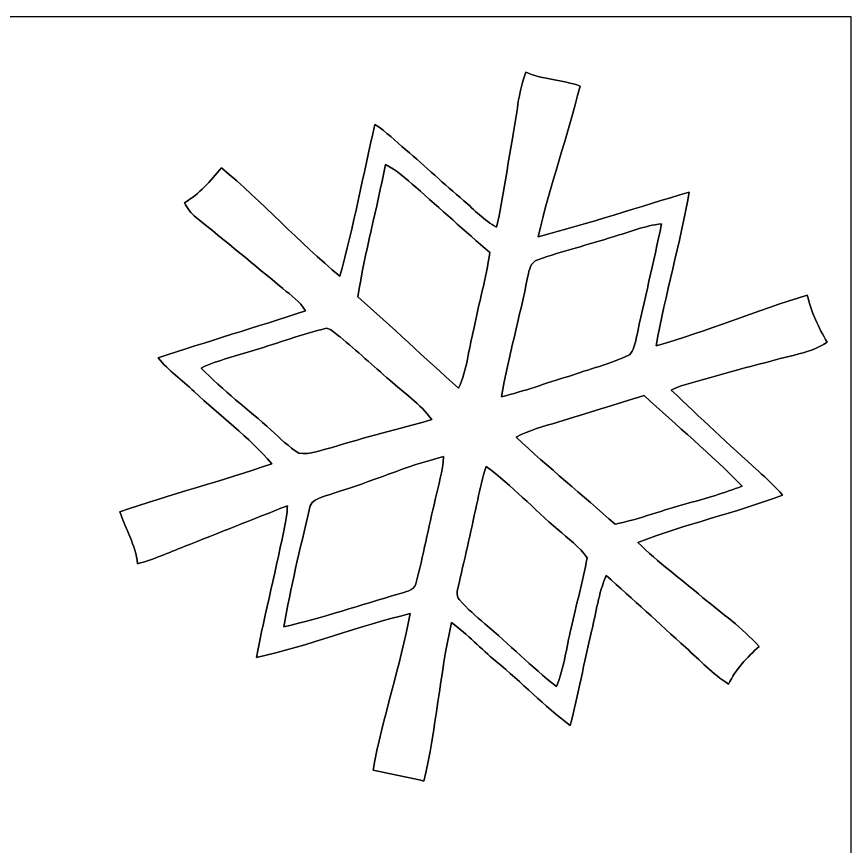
# Model space of a CAD drawing. Header units: centimetres. Extents: x -16.8 to 16.8, y -16.7 to 16.7.
# Drawn here: x 0 to 16.77, y 0 to 16.67 of the extents above; entities that cross this region are included whole.
import ezdxf

# ---------------------------------------------------------------- set-up
doc = ezdxf.new("R2010")
doc.units = ezdxf.units.CM
doc.header["$MEASUREMENT"] = 0
doc.layers.add('Layer 1', color=7, linetype='Continuous')

msp = doc.modelspace()

# ---------------------------------------------------------------- linework, layer by layer
at = {"layer": 'Layer 1', "color": 7}
for points, knots in [([(-16.77458, 16.66875), (-16.77458, 16.66875), (16.77458, 16.66875), (16.77458, 16.66875), (16.77458, 16.66875), (16.77458, 16.66875), (16.77458, -16.66875), (16.77458, -16.66875), (16.77458, -16.66875), (16.77458, -16.66875), (-16.77458, -16.66875), (-16.77458, -16.66875), (-16.77458, -16.66875), (-16.77458, -16.66875), (-16.77458, 16.66875), (-16.77458, 16.66875), (-16.77458, 16.66875), (-16.77458, 16.66875), (-16.77458, 16.66875), (-16.77458, 16.66875)], [0, 0, 0, 0, 0.16666667, 0.16666667, 0.16666667, 0.16666667, 0.33333333, 0.33333333, 0.33333333, 0.33333333, 0.5, 0.5, 0.5, 0.5, 0.66666667, 0.66666667, 0.66666667, 0.66666667, 1, 1, 1, 1]), ([(10.23585, 15.5515), (10.07357, 15.14157), (10.05734, 14.69355), (9.97303, 14.26492), (9.97303, 14.26492), (9.85661, 13.65744), (9.7857, 13.04149), (9.64565, 12.43859), (9.64565, 12.43859), (9.39377, 12.57335), (9.20044, 12.78819), (8.9849, 12.97093), (8.9849, 12.97093), (8.59049, 13.30501), (8.21408, 13.6592), (7.82038, 13.99399), (7.82038, 13.99399), (7.61436, 14.16544), (7.42703, 14.36088), (7.19878, 14.50411), (7.19878, 14.50411), (6.96807, 13.48669), (6.76628, 12.46152), (6.49711, 11.45364), (6.49711, 11.45364), (5.66455, 12.13556), (4.94947, 12.95118), (4.11304, 13.62957), (4.11304, 13.62957), (3.89431, 13.36781), (3.67206, 13.10675), (3.37291, 12.93072), (3.37291, 12.93072), (3.42547, 12.81536), (3.50555, 12.71446), (3.60468, 12.63579), (3.60468, 12.63579), (4.19206, 12.16589), (4.76885, 11.68329), (5.35199, 11.2081), (5.35199, 11.2081), (5.50968, 11.0684), (5.69489, 10.94811), (5.80355, 10.76219), (5.80355, 10.76219), (4.82071, 10.4327), (3.82552, 10.1413), (2.84304, 9.81216), (2.84304, 9.81216), (3.05294, 9.55746), (3.32775, 9.36766), (3.56411, 9.13871), (3.56411, 9.13871), (4.08623, 8.65681), (4.65878, 8.22325), (5.12798, 7.68773), (5.12798, 7.68773), (4.11974, 7.33531), (3.08292, 7.07249), (2.07504, 6.71971), (2.07504, 6.71971), (2.19251, 6.37117), (2.38972, 6.05155), (2.42958, 5.67796), (2.42958, 5.67796), (2.75202, 5.76016), (3.05435, 5.90268), (3.36444, 6.02156), (3.36444, 6.02156), (4.05659, 6.29426), (4.74804, 6.57013), (5.44054, 6.84212), (5.44054, 6.84212), (5.43772, 6.73065), (5.42502, 6.62023), (5.40244, 6.51087), (5.40244, 6.51087), (5.22499, 5.60246), (4.99392, 4.705), (4.81789, 3.79624), (4.81789, 3.79624), (5.86634, 4.02167), (6.86647, 4.4263), (7.90857, 4.67572), (7.90857, 4.67572), (7.71031, 3.61456), (7.35506, 2.58904), (7.16139, 1.52682), (7.16139, 1.52682), (7.50217, 1.4538), (7.84648, 1.39947), (8.18409, 1.31163), (8.18409, 1.31163), (8.43527, 2.35973), (8.49947, 3.44452), (8.73936, 4.49439), (8.73936, 4.49439), (9.06004, 4.25909), (9.33238, 3.96522), (9.64001, 3.71369), (9.64001, 3.71369), (10.1473, 3.29847), (10.59991, 2.81869), (11.12661, 2.42746), (11.12661, 2.42746), (11.28959, 3.054), (11.40107, 3.69217), (11.55241, 4.32153), (11.55241, 4.32153), (11.64766, 4.69477), (11.69247, 5.08388), (11.84734, 5.43948), (11.84734, 5.43948), (12.38991, 4.96782), (12.91378, 4.47499), (13.44718, 3.99239), (13.44718, 3.99239), (13.72941, 3.74191), (13.9894, 3.46181), (14.30867, 3.25649), (14.30867, 3.25649), (14.44766, 3.56094), (14.6812, 3.79307), (14.92144, 4.01638), (14.92144, 4.01638), (14.58454, 4.38997), (14.17002, 4.6803), (13.78585, 5.00168), (13.78585, 5.00168), (13.35052, 5.36646), (12.89332, 5.70653), (12.48551, 6.10235), (12.48551, 6.10235), (13.43448, 6.47912), (14.43919, 6.69008), (15.39169, 7.05626), (15.39169, 7.05626), (15.24811, 7.23265), (15.07419, 7.38082), (14.91015, 7.53674), (14.91015, 7.53674), (14.31466, 8.06803), (13.73505, 8.6166), (13.15649, 9.16622), (13.15649, 9.16622), (13.2207, 9.19833), (13.28561, 9.23008), (13.35476, 9.25266), (13.35476, 9.25266), (14.11041, 9.47349), (14.87064, 9.6774), (15.6337, 9.87107), (15.6337, 9.87107), (15.86442, 9.9247), (16.09231, 9.99666), (16.29234, 10.12684), (16.29234, 10.12684), (16.11136, 10.42247), (15.96919, 10.73856), (15.88841, 11.07652), (15.88841, 11.07652), (14.86817, 10.75972), (13.87616, 10.35297), (12.85028, 10.05522), (12.85028, 10.05522), (13.03655, 11.09274), (13.335, 12.10733), (13.51597, 13.14521), (13.51597, 13.14521), (12.50527, 12.84499), (11.50338, 12.51232), (10.48244, 12.24844), (10.48244, 12.24844), (10.71069, 13.2715), (11.07687, 14.25787), (11.3217, 15.27598), (11.3217, 15.27598), (10.96857, 15.39875), (10.58404, 15.40369), (10.23585, 15.5515), (10.23585, 15.5515), (10.23585, 15.5515), (10.23585, 15.5515), (10.23585, 15.5515)], [0, 0, 0, 0, 0.0212766, 0.0212766, 0.0212766, 0.0212766, 0.04255319, 0.04255319, 0.04255319, 0.04255319, 0.06382979, 0.06382979, 0.06382979, 0.06382979, 0.08510638, 0.08510638, 0.08510638, 0.08510638, 0.10638298, 0.10638298, 0.10638298, 0.10638298, 0.12765957, 0.12765957, 0.12765957, 0.12765957, 0.14893617, 0.14893617, 0.14893617, 0.14893617, 0.17021277, 0.17021277, 0.17021277, 0.17021277, 0.19148936, 0.19148936, 0.19148936, 0.19148936, 0.21276596, 0.21276596, 0.21276596, 0.21276596, 0.23404255, 0.23404255, 0.23404255, 0.23404255, 0.25531915, 0.25531915, 0.25531915, 0.25531915, 0.27659574, 0.27659574, 0.27659574, 0.27659574, 0.29787234, 0.29787234, 0.29787234, 0.29787234, 0.31914894, 0.31914894, 0.31914894, 0.31914894, 0.34042553, 0.34042553, 0.34042553, 0.34042553, 0.36170213, 0.36170213, 0.36170213, 0.36170213, 0.38297872, 0.38297872, 0.38297872, 0.38297872, 0.40425532, 0.40425532, 0.40425532, 0.40425532, 0.42553191, 0.42553191, 0.42553191, 0.42553191, 0.44680851, 0.44680851, 0.44680851, 0.44680851, 0.46808511, 0.46808511, 0.46808511, 0.46808511, 0.4893617, 0.4893617, 0.4893617, 0.4893617, 0.5106383, 0.5106383, 0.5106383, 0.5106383, 0.53191489, 0.53191489, 0.53191489, 0.53191489, 0.55319149, 0.55319149, 0.55319149, 0.55319149, 0.57446809, 0.57446809, 0.57446809, 0.57446809, 0.59574468, 0.59574468, 0.59574468, 0.59574468, 0.61702128, 0.61702128, 0.61702128, 0.61702128, 0.63829787, 0.63829787, 0.63829787, 0.63829787, 0.65957447, 0.65957447, 0.65957447, 0.65957447, 0.68085106, 0.68085106, 0.68085106, 0.68085106, 0.70212766, 0.70212766, 0.70212766, 0.70212766, 0.72340426, 0.72340426, 0.72340426, 0.72340426, 0.74468085, 0.74468085, 0.74468085, 0.74468085, 0.76595745, 0.76595745, 0.76595745, 0.76595745, 0.78723404, 0.78723404, 0.78723404, 0.78723404, 0.80851064, 0.80851064, 0.80851064, 0.80851064, 0.82978723, 0.82978723, 0.82978723, 0.82978723, 0.85106383, 0.85106383, 0.85106383, 0.85106383, 0.87234043, 0.87234043, 0.87234043, 0.87234043, 0.89361702, 0.89361702, 0.89361702, 0.89361702, 0.91489362, 0.91489362, 0.91489362, 0.91489362, 0.93617021, 0.93617021, 0.93617021, 0.93617021, 0.95744681, 0.95744681, 0.95744681, 0.95744681, 1, 1, 1, 1]), ([(7.40939, 13.69942), (7.64081, 13.589), (7.82849, 13.40838), (8.0204, 13.24187), (8.0204, 13.24187), (8.51852, 12.80724), (9.00642, 12.36098), (9.50983, 11.932), (9.50983, 11.932), (9.43716, 11.41201), (9.28546, 10.90789), (9.18845, 10.39248), (9.18845, 10.39248), (9.08226, 9.99772), (9.05475, 9.57651), (8.88259, 9.20221), (8.88259, 9.20221), (8.20173, 9.80722), (7.54486, 10.44011), (6.85765, 11.03842), (6.85765, 11.03842), (6.99311, 11.93447), (7.24323, 12.80866), (7.40939, 13.69942)], [0, 0, 0, 0, 0.14285714, 0.14285714, 0.14285714, 0.14285714, 0.28571429, 0.28571429, 0.28571429, 0.28571429, 0.42857143, 0.42857143, 0.42857143, 0.42857143, 0.57142857, 0.57142857, 0.57142857, 0.57142857, 0.71428571, 0.71428571, 0.71428571, 0.71428571, 1, 1, 1, 1]), ([(11.98739, 12.24668), (12.30912, 12.33946), (12.62309, 12.47316), (12.96, 12.50456), (12.96, 12.50456), (12.80407, 11.73339), (12.61322, 10.96962), (12.45164, 10.19986), (12.45164, 10.19986), (12.42131, 10.08768), (12.4019, 9.95997), (12.31688, 9.87425), (12.31688, 9.87425), (11.92495, 9.68834), (11.49985, 9.58744), (11.09239, 9.44174), (11.09239, 9.44174), (10.64119, 9.30734), (10.19916, 9.14329), (9.74161, 9.03111), (9.74161, 9.03111), (9.89048, 9.84462), (10.11167, 10.64295), (10.27324, 11.45399), (10.27324, 11.45399), (10.30252, 11.57993), (10.32757, 11.74186), (10.4715, 11.78595), (10.4715, 11.78595), (10.96998, 11.95917), (11.48468, 12.08405), (11.98739, 12.24668)], [0, 0, 0, 0, 0.11111111, 0.11111111, 0.11111111, 0.11111111, 0.22222222, 0.22222222, 0.22222222, 0.22222222, 0.33333333, 0.33333333, 0.33333333, 0.33333333, 0.44444444, 0.44444444, 0.44444444, 0.44444444, 0.55555556, 0.55555556, 0.55555556, 0.55555556, 0.66666667, 0.66666667, 0.66666667, 0.66666667, 0.77777778, 0.77777778, 0.77777778, 0.77777778, 1, 1, 1, 1]), ([(4.77802, 9.9695), (5.26239, 10.11061), (5.73405, 10.29547), (6.22617, 10.40836), (6.22617, 10.40836), (6.33342, 10.39954), (6.40609, 10.28594), (6.49852, 10.23796), (6.49852, 10.23796), (6.83577, 9.95292), (7.16386, 9.65729), (7.49653, 9.3666), (7.49653, 9.3666), (7.78827, 9.11296), (8.11177, 8.88753), (8.3439, 8.57285), (8.3439, 8.57285), (7.6775, 8.38588), (7.00476, 8.22184), (6.34365, 8.01546), (6.34365, 8.01546), (6.12528, 7.96149), (5.90056, 7.86659), (5.67196, 7.89622), (5.67196, 7.89622), (5.46629, 8.02569), (5.29519, 8.19926), (5.11598, 8.36083), (5.11598, 8.36083), (4.64961, 8.78099), (4.14408, 9.15882), (3.70593, 9.60931), (3.70593, 9.60931), (4.04707, 9.77336), (4.42136, 9.84814), (4.77802, 9.9695)], [0, 0, 0, 0, 0.1, 0.1, 0.1, 0.1, 0.2, 0.2, 0.2, 0.2, 0.3, 0.3, 0.3, 0.3, 0.4, 0.4, 0.4, 0.4, 0.5, 0.5, 0.5, 0.5, 0.6, 0.6, 0.6, 0.6, 0.7, 0.7, 0.7, 0.7, 0.8, 0.8, 0.8, 0.8, 1, 1, 1, 1]), ([(10.87402, 8.52523), (11.45399, 8.69774), (12.03219, 8.87589), (12.60898, 9.05969), (12.60898, 9.05969), (13.2655, 8.45114), (13.95695, 7.87753), (14.58136, 7.23618), (14.58136, 7.23618), (14.22541, 7.10212), (13.86134, 6.99241), (13.49481, 6.89292), (13.49481, 6.89292), (13.00198, 6.7624), (12.52537, 6.57507), (12.02655, 6.46924), (12.02655, 6.46924), (11.37426, 7.06261), (10.68176, 7.61118), (10.04182, 8.21761), (10.04182, 8.21761), (10.29723, 8.37142), (10.59427, 8.43033), (10.87402, 8.52523)], [0, 0, 0, 0, 0.14285714, 0.14285714, 0.14285714, 0.14285714, 0.28571429, 0.28571429, 0.28571429, 0.28571429, 0.42857143, 0.42857143, 0.42857143, 0.42857143, 0.57142857, 0.57142857, 0.57142857, 0.57142857, 0.71428571, 0.71428571, 0.71428571, 0.71428571, 1, 1, 1, 1]), ([(6.37399, 7.09789), (7.11835, 7.31414), (7.82708, 7.64646), (8.58132, 7.8292), (8.58132, 7.8292), (8.5665, 7.53674), (8.47161, 7.25558), (8.4134, 6.96983), (8.4134, 6.96983), (8.27158, 6.4075), (8.17774, 5.83318), (8.0197, 5.27473), (8.0197, 5.27473), (7.98724, 5.12657), (7.79886, 5.11634), (7.68703, 5.07189), (7.68703, 5.07189), (6.91444, 4.85034), (6.1528, 4.58752), (5.36787, 4.41078), (5.36787, 4.41078), (5.50968, 5.19747), (5.69207, 5.97747), (5.88116, 6.75428), (5.88116, 6.75428), (5.89633, 7.01111), (6.19725, 7.01463), (6.37399, 7.09789)], [0, 0, 0, 0, 0.125, 0.125, 0.125, 0.125, 0.25, 0.25, 0.25, 0.25, 0.375, 0.375, 0.375, 0.375, 0.5, 0.5, 0.5, 0.5, 0.625, 0.625, 0.625, 0.625, 0.75, 0.75, 0.75, 0.75, 1, 1, 1, 1]), ([(9.43892, 7.62847), (9.95468, 7.24994), (10.38966, 6.77474), (10.87931, 6.36446), (10.87931, 6.36446), (11.07334, 6.17573), (11.31923, 6.02474), (11.46457, 5.79367), (11.46457, 5.79367), (11.38449, 5.31848), (11.24091, 4.85281), (11.14354, 4.37974), (11.14354, 4.37974), (11.04688, 3.98886), (11.00349, 3.58105), (10.84615, 3.20781), (10.84615, 3.20781), (10.35015, 3.60927), (9.89753, 4.06012), (9.40929, 4.47005), (9.40929, 4.47005), (9.23325, 4.62315), (9.05192, 4.77308), (8.90058, 4.95053), (8.90058, 4.95053), (8.81451, 5.04507), (8.87024, 5.18089), (8.89071, 5.28743), (8.89071, 5.28743), (9.01982, 5.84482), (9.14753, 6.40256), (9.265, 6.96242), (9.265, 6.96242), (9.31369, 7.18679), (9.35531, 7.41398), (9.43892, 7.62847)], [0, 0, 0, 0, 0.1, 0.1, 0.1, 0.1, 0.2, 0.2, 0.2, 0.2, 0.3, 0.3, 0.3, 0.3, 0.4, 0.4, 0.4, 0.4, 0.5, 0.5, 0.5, 0.5, 0.6, 0.6, 0.6, 0.6, 0.7, 0.7, 0.7, 0.7, 0.8, 0.8, 0.8, 0.8, 1, 1, 1, 1])]:
    msp.add_open_spline(points, degree=3, knots=knots, dxfattribs=at)
at = {"layer": 'Layer 1', "color": 8}
for points, knots in [([(10.23585, 15.5515), (10.58404, 15.40369), (10.96857, 15.39875), (11.3217, 15.27598), (11.3217, 15.27598), (11.07687, 14.25787), (10.71069, 13.2715), (10.48244, 12.24844), (10.48244, 12.24844), (11.50338, 12.51232), (12.50527, 12.84499), (13.51597, 13.14521), (13.51597, 13.14521), (13.335, 12.10733), (13.03655, 11.09274), (12.85028, 10.05522), (12.85028, 10.05522), (13.87616, 10.35297), (14.86817, 10.75972), (15.88841, 11.07652), (15.88841, 11.07652), (15.96919, 10.73856), (16.11136, 10.42247), (16.29234, 10.12684), (16.29234, 10.12684), (16.09231, 9.99666), (15.86442, 9.9247), (15.6337, 9.87107), (15.6337, 9.87107), (14.87064, 9.6774), (14.11041, 9.47349), (13.35476, 9.25266), (13.35476, 9.25266), (13.28561, 9.23008), (13.2207, 9.19833), (13.15649, 9.16622), (13.15649, 9.16622), (13.73505, 8.6166), (14.31466, 8.06803), (14.91015, 7.53674), (14.91015, 7.53674), (15.07419, 7.38082), (15.24811, 7.23265), (15.39169, 7.05626), (15.39169, 7.05626), (14.43919, 6.69008), (13.43448, 6.47912), (12.48551, 6.10235), (12.48551, 6.10235), (12.89332, 5.70653), (13.35052, 5.36646), (13.78585, 5.00168), (13.78585, 5.00168), (14.17002, 4.6803), (14.58454, 4.38997), (14.92144, 4.01638), (14.92144, 4.01638), (14.6812, 3.79307), (14.44766, 3.56094), (14.30867, 3.25649), (14.30867, 3.25649), (13.9894, 3.46181), (13.72941, 3.74191), (13.44718, 3.99239), (13.44718, 3.99239), (12.91378, 4.47499), (12.38991, 4.96782), (11.84734, 5.43948), (11.84734, 5.43948), (11.69247, 5.08388), (11.64766, 4.69477), (11.55241, 4.32153), (11.55241, 4.32153), (11.40107, 3.69217), (11.28959, 3.054), (11.12661, 2.42746), (11.12661, 2.42746), (10.59991, 2.81869), (10.1473, 3.29847), (9.64001, 3.71369), (9.64001, 3.71369), (9.33238, 3.96522), (9.06004, 4.25909), (8.73936, 4.49439), (8.73936, 4.49439), (8.49947, 3.44452), (8.43527, 2.35973), (8.18409, 1.31163), (8.18409, 1.31163), (7.84648, 1.39947), (7.50217, 1.4538), (7.16139, 1.52682), (7.16139, 1.52682), (7.35506, 2.58904), (7.71031, 3.61456), (7.90857, 4.67572), (7.90857, 4.67572), (6.86647, 4.4263), (5.86634, 4.02167), (4.81789, 3.79624), (4.81789, 3.79624), (4.99392, 4.705), (5.22499, 5.60246), (5.40244, 6.51087), (5.40244, 6.51087), (5.42502, 6.62023), (5.43772, 6.73065), (5.44054, 6.84212), (5.44054, 6.84212), (4.74804, 6.57013), (4.05659, 6.29426), (3.36444, 6.02156), (3.36444, 6.02156), (3.05435, 5.90268), (2.75202, 5.76016), (2.42958, 5.67796), (2.42958, 5.67796), (2.38972, 6.05155), (2.19251, 6.37117), (2.07504, 6.71971), (2.07504, 6.71971), (3.08292, 7.07249), (4.11974, 7.33531), (5.12798, 7.68773), (5.12798, 7.68773), (4.65878, 8.22325), (4.08623, 8.65681), (3.56411, 9.13871), (3.56411, 9.13871), (3.32775, 9.36766), (3.05294, 9.55746), (2.84304, 9.81216), (2.84304, 9.81216), (3.82552, 10.1413), (4.82071, 10.4327), (5.80355, 10.76219), (5.80355, 10.76219), (5.69489, 10.94811), (5.50968, 11.0684), (5.35199, 11.2081), (5.35199, 11.2081), (4.76885, 11.68329), (4.19206, 12.16589), (3.60468, 12.63579), (3.60468, 12.63579), (3.50555, 12.71446), (3.42547, 12.81536), (3.37291, 12.93072), (3.37291, 12.93072), (3.67206, 13.10675), (3.89431, 13.36781), (4.11304, 13.62957), (4.11304, 13.62957), (4.94947, 12.95118), (5.66455, 12.13556), (6.49711, 11.45364), (6.49711, 11.45364), (6.76628, 12.46152), (6.96807, 13.48669), (7.19878, 14.50411), (7.19878, 14.50411), (7.42703, 14.36088), (7.61436, 14.16544), (7.82038, 13.99399), (7.82038, 13.99399), (8.21408, 13.6592), (8.59049, 13.30501), (8.9849, 12.97093), (8.9849, 12.97093), (9.20044, 12.78819), (9.39377, 12.57335), (9.64565, 12.43859), (9.64565, 12.43859), (9.7857, 13.04149), (9.85661, 13.65744), (9.97303, 14.26492), (9.97303, 14.26492), (10.05734, 14.69355), (10.07357, 15.14157), (10.23585, 15.5515), (10.23585, 15.5515), (10.23585, 15.5515), (10.23585, 15.5515), (10.23585, 15.5515)], [0, 0, 0, 0, 0.0212766, 0.0212766, 0.0212766, 0.0212766, 0.04255319, 0.04255319, 0.04255319, 0.04255319, 0.06382979, 0.06382979, 0.06382979, 0.06382979, 0.08510638, 0.08510638, 0.08510638, 0.08510638, 0.10638298, 0.10638298, 0.10638298, 0.10638298, 0.12765957, 0.12765957, 0.12765957, 0.12765957, 0.14893617, 0.14893617, 0.14893617, 0.14893617, 0.17021277, 0.17021277, 0.17021277, 0.17021277, 0.19148936, 0.19148936, 0.19148936, 0.19148936, 0.21276596, 0.21276596, 0.21276596, 0.21276596, 0.23404255, 0.23404255, 0.23404255, 0.23404255, 0.25531915, 0.25531915, 0.25531915, 0.25531915, 0.27659574, 0.27659574, 0.27659574, 0.27659574, 0.29787234, 0.29787234, 0.29787234, 0.29787234, 0.31914894, 0.31914894, 0.31914894, 0.31914894, 0.34042553, 0.34042553, 0.34042553, 0.34042553, 0.36170213, 0.36170213, 0.36170213, 0.36170213, 0.38297872, 0.38297872, 0.38297872, 0.38297872, 0.40425532, 0.40425532, 0.40425532, 0.40425532, 0.42553191, 0.42553191, 0.42553191, 0.42553191, 0.44680851, 0.44680851, 0.44680851, 0.44680851, 0.46808511, 0.46808511, 0.46808511, 0.46808511, 0.4893617, 0.4893617, 0.4893617, 0.4893617, 0.5106383, 0.5106383, 0.5106383, 0.5106383, 0.53191489, 0.53191489, 0.53191489, 0.53191489, 0.55319149, 0.55319149, 0.55319149, 0.55319149, 0.57446809, 0.57446809, 0.57446809, 0.57446809, 0.59574468, 0.59574468, 0.59574468, 0.59574468, 0.61702128, 0.61702128, 0.61702128, 0.61702128, 0.63829787, 0.63829787, 0.63829787, 0.63829787, 0.65957447, 0.65957447, 0.65957447, 0.65957447, 0.68085106, 0.68085106, 0.68085106, 0.68085106, 0.70212766, 0.70212766, 0.70212766, 0.70212766, 0.72340426, 0.72340426, 0.72340426, 0.72340426, 0.74468085, 0.74468085, 0.74468085, 0.74468085, 0.76595745, 0.76595745, 0.76595745, 0.76595745, 0.78723404, 0.78723404, 0.78723404, 0.78723404, 0.80851064, 0.80851064, 0.80851064, 0.80851064, 0.82978723, 0.82978723, 0.82978723, 0.82978723, 0.85106383, 0.85106383, 0.85106383, 0.85106383, 0.87234043, 0.87234043, 0.87234043, 0.87234043, 0.89361702, 0.89361702, 0.89361702, 0.89361702, 0.91489362, 0.91489362, 0.91489362, 0.91489362, 0.93617021, 0.93617021, 0.93617021, 0.93617021, 0.95744681, 0.95744681, 0.95744681, 0.95744681, 1, 1, 1, 1]), ([(7.40939, 13.69942), (7.24323, 12.80866), (6.99311, 11.93447), (6.85765, 11.03842), (6.85765, 11.03842), (7.54486, 10.44011), (8.20173, 9.80722), (8.88259, 9.20221), (8.88259, 9.20221), (9.05475, 9.57651), (9.08226, 9.99772), (9.18845, 10.39248), (9.18845, 10.39248), (9.28546, 10.90789), (9.43716, 11.41201), (9.50983, 11.932), (9.50983, 11.932), (9.00642, 12.36098), (8.51852, 12.80724), (8.0204, 13.24187), (8.0204, 13.24187), (7.82849, 13.40838), (7.64081, 13.589), (7.40939, 13.69942), (7.40939, 13.69942), (7.40939, 13.69942), (7.40939, 13.69942), (7.40939, 13.69942)], [0, 0, 0, 0, 0.125, 0.125, 0.125, 0.125, 0.25, 0.25, 0.25, 0.25, 0.375, 0.375, 0.375, 0.375, 0.5, 0.5, 0.5, 0.5, 0.625, 0.625, 0.625, 0.625, 0.75, 0.75, 0.75, 0.75, 1, 1, 1, 1]), ([(11.98739, 12.24668), (11.48468, 12.08405), (10.96998, 11.95917), (10.4715, 11.78595), (10.4715, 11.78595), (10.32757, 11.74186), (10.30252, 11.57993), (10.27324, 11.45399), (10.27324, 11.45399), (10.11167, 10.64295), (9.89048, 9.84462), (9.74161, 9.03111), (9.74161, 9.03111), (10.19916, 9.14329), (10.64119, 9.30734), (11.09239, 9.44174), (11.09239, 9.44174), (11.49985, 9.58744), (11.92495, 9.68834), (12.31688, 9.87425), (12.31688, 9.87425), (12.4019, 9.95997), (12.42131, 10.08768), (12.45164, 10.19986), (12.45164, 10.19986), (12.61322, 10.96962), (12.80407, 11.73339), (12.96, 12.50456), (12.96, 12.50456), (12.62309, 12.47316), (12.30912, 12.33946), (11.98739, 12.24668), (11.98739, 12.24668), (11.98739, 12.24668), (11.98739, 12.24668), (11.98739, 12.24668)], [0, 0, 0, 0, 0.1, 0.1, 0.1, 0.1, 0.2, 0.2, 0.2, 0.2, 0.3, 0.3, 0.3, 0.3, 0.4, 0.4, 0.4, 0.4, 0.5, 0.5, 0.5, 0.5, 0.6, 0.6, 0.6, 0.6, 0.7, 0.7, 0.7, 0.7, 0.8, 0.8, 0.8, 0.8, 1, 1, 1, 1]), ([(4.77802, 9.9695), (4.42136, 9.84814), (4.04707, 9.77336), (3.70593, 9.60931), (3.70593, 9.60931), (4.14408, 9.15882), (4.64961, 8.78099), (5.11598, 8.36083), (5.11598, 8.36083), (5.29519, 8.19926), (5.46629, 8.02569), (5.67196, 7.89622), (5.67196, 7.89622), (5.90056, 7.86659), (6.12528, 7.96149), (6.34365, 8.01546), (6.34365, 8.01546), (7.00476, 8.22184), (7.6775, 8.38588), (8.3439, 8.57285), (8.3439, 8.57285), (8.11177, 8.88753), (7.78827, 9.11296), (7.49653, 9.3666), (7.49653, 9.3666), (7.16386, 9.65729), (6.83577, 9.95292), (6.49852, 10.23796), (6.49852, 10.23796), (6.40609, 10.28594), (6.33342, 10.39954), (6.22617, 10.40836), (6.22617, 10.40836), (5.73405, 10.29547), (5.26239, 10.11061), (4.77802, 9.9695), (4.77802, 9.9695), (4.77802, 9.9695), (4.77802, 9.9695), (4.77802, 9.9695)], [0, 0, 0, 0, 0.09090909, 0.09090909, 0.09090909, 0.09090909, 0.18181818, 0.18181818, 0.18181818, 0.18181818, 0.27272727, 0.27272727, 0.27272727, 0.27272727, 0.36363636, 0.36363636, 0.36363636, 0.36363636, 0.45454545, 0.45454545, 0.45454545, 0.45454545, 0.54545455, 0.54545455, 0.54545455, 0.54545455, 0.63636364, 0.63636364, 0.63636364, 0.63636364, 0.72727273, 0.72727273, 0.72727273, 0.72727273, 0.81818182, 0.81818182, 0.81818182, 0.81818182, 1, 1, 1, 1]), ([(10.87402, 8.52523), (10.59427, 8.43033), (10.29723, 8.37142), (10.04182, 8.21761), (10.04182, 8.21761), (10.68176, 7.61118), (11.37426, 7.06261), (12.02655, 6.46924), (12.02655, 6.46924), (12.52537, 6.57507), (13.00198, 6.7624), (13.49481, 6.89292), (13.49481, 6.89292), (13.86134, 6.99241), (14.22541, 7.10212), (14.58136, 7.23618), (14.58136, 7.23618), (13.95695, 7.87753), (13.2655, 8.45114), (12.60898, 9.05969), (12.60898, 9.05969), (12.03219, 8.87589), (11.45399, 8.69774), (10.87402, 8.52523), (10.87402, 8.52523), (10.87402, 8.52523), (10.87402, 8.52523), (10.87402, 8.52523)], [0, 0, 0, 0, 0.125, 0.125, 0.125, 0.125, 0.25, 0.25, 0.25, 0.25, 0.375, 0.375, 0.375, 0.375, 0.5, 0.5, 0.5, 0.5, 0.625, 0.625, 0.625, 0.625, 0.75, 0.75, 0.75, 0.75, 1, 1, 1, 1]), ([(6.37399, 7.09789), (6.19725, 7.01463), (5.89633, 7.01111), (5.88116, 6.75428), (5.88116, 6.75428), (5.69207, 5.97747), (5.50968, 5.19747), (5.36787, 4.41078), (5.36787, 4.41078), (6.1528, 4.58752), (6.91444, 4.85034), (7.68703, 5.07189), (7.68703, 5.07189), (7.79886, 5.11634), (7.98724, 5.12657), (8.0197, 5.27473), (8.0197, 5.27473), (8.17774, 5.83318), (8.27158, 6.4075), (8.4134, 6.96983), (8.4134, 6.96983), (8.47161, 7.25558), (8.5665, 7.53674), (8.58132, 7.8292), (8.58132, 7.8292), (7.82708, 7.64646), (7.11835, 7.31414), (6.37399, 7.09789), (6.37399, 7.09789), (6.37399, 7.09789), (6.37399, 7.09789), (6.37399, 7.09789)], [0, 0, 0, 0, 0.11111111, 0.11111111, 0.11111111, 0.11111111, 0.22222222, 0.22222222, 0.22222222, 0.22222222, 0.33333333, 0.33333333, 0.33333333, 0.33333333, 0.44444444, 0.44444444, 0.44444444, 0.44444444, 0.55555556, 0.55555556, 0.55555556, 0.55555556, 0.66666667, 0.66666667, 0.66666667, 0.66666667, 0.77777778, 0.77777778, 0.77777778, 0.77777778, 1, 1, 1, 1]), ([(9.43892, 7.62847), (9.35531, 7.41398), (9.31369, 7.18679), (9.265, 6.96242), (9.265, 6.96242), (9.14753, 6.40256), (9.01982, 5.84482), (8.89071, 5.28743), (8.89071, 5.28743), (8.87024, 5.18089), (8.81451, 5.04507), (8.90058, 4.95053), (8.90058, 4.95053), (9.05192, 4.77308), (9.23325, 4.62315), (9.40929, 4.47005), (9.40929, 4.47005), (9.89753, 4.06012), (10.35015, 3.60927), (10.84615, 3.20781), (10.84615, 3.20781), (11.00349, 3.58105), (11.04688, 3.98886), (11.14354, 4.37974), (11.14354, 4.37974), (11.24091, 4.85281), (11.38449, 5.31848), (11.46457, 5.79367), (11.46457, 5.79367), (11.31923, 6.02474), (11.07334, 6.17573), (10.87931, 6.36446), (10.87931, 6.36446), (10.38966, 6.77474), (9.95468, 7.24994), (9.43892, 7.62847)], [0, 0, 0, 0, 0.1, 0.1, 0.1, 0.1, 0.2, 0.2, 0.2, 0.2, 0.3, 0.3, 0.3, 0.3, 0.4, 0.4, 0.4, 0.4, 0.5, 0.5, 0.5, 0.5, 0.6, 0.6, 0.6, 0.6, 0.7, 0.7, 0.7, 0.7, 0.8, 0.8, 0.8, 0.8, 1, 1, 1, 1])]:
    msp.add_open_spline(points, degree=3, knots=knots, dxfattribs=at)

doc.saveas('drawing.dxf')
